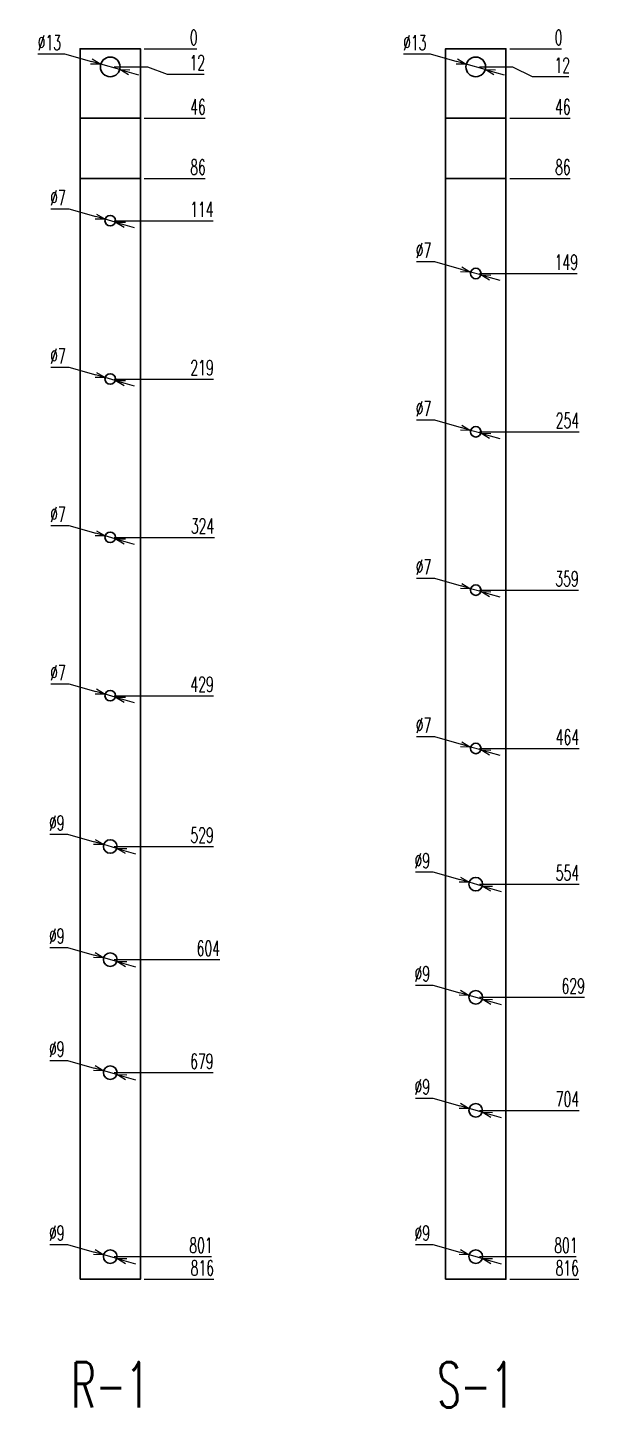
# Model space of a CAD drawing. Header units: millimetres. Extents: x 173893 to 258446, y -176540 to -123824.
# Drawn here: x 192074 to 192447, y -127490 to -126575 of the extents above; entities that cross this region are included whole.
import ezdxf
from ezdxf.enums import TextEntityAlignment as Align

# ---------------------------------------------------------------- set-up
doc = ezdxf.new("R2010")
doc.units = ezdxf.units.MM
doc.header["$LTSCALE"] = 3
doc.layers.add('@.DM. NÉT CHÍNH', color=7, linetype='Continuous')
doc.layers.add('@.VISIBLE', color=7, linetype='Continuous')
doc.styles.add('Ann_w01', font='romans.shx', dxfattribs={"width": 0.6, "bigfont": 'chineset.shx'})
doc.dimstyles.new('Dim 01_SC05', dxfattribs={"dimscale": 5, "dimtxt": 2, "dimasz": 1.3, "dimexe": 0.5, "dimexo": 0.5, "dimgap": 0.5, "dimtad": 1, "dimtoh": 1, "dimdec": 1, "dimzin": 12, "dimdsep": 46, "dimtxsty": 'Ann_w01', "dimblk": 'OPEN30', "dimcen": 1.5, "dimclrd": 6, "dimclre": 6, "dimclrt": 3, "dimadec": 1, "dimazin": 3, "dimtm": 1e-09, "dimtfac": 1, "dimtdec": 1, "dimtmove": 0, "dimatfit": 3, "dimldrblk": 'OPEN30', "dimfxl": 1, "dimtolj": 1, "dimlwd": 20, "dimlwe": 20, "dimarcsym": 0})

# ---------------------------------------------------------------- blocks, each defined once
blk = doc.blocks.new('*D1724')
at = {"layer": '@.DM. NÉT CHÍNH', "color": 6, "linetype": 'Continuous', "lineweight": 20, "transparency": 16777216}
blk.add_line((192151.47, -127405.29), (192197.68, -127405.29), dxfattribs=at)
at = {"layer": 'Defpoints', "color": 0, "linetype": 'Continuous', "transparency": 16777216}
for p in [(192128.97, -126589.29), (192148.97, -127405.29), (192179.76, -127405.29)]:
    blk.add_point(p, dxfattribs=at)
at = {"layer": '@.DM. NÉT CHÍNH', "color": 3, "linetype": 'Continuous', "transparency": 16777216, "insert": (192189.97, -127397.79), "char_height": 10, "attachment_point": 5, "style": 'Ann_w01'}
blk.add_mtext('\\A1;816', dxfattribs=at)
blk = doc.blocks.new('_Open30')
at = {"color": 0, "linetype": 'ByBlock', "lineweight": -2}
for p, q in [((-1, 0.27), (0, 0)), ((0, 0), (-1, -0.27)), ((0, 0), (-1, 0))]:
    blk.add_line(p, q, dxfattribs=at)
blk = doc.blocks.new('*D1725')
at = {"layer": '@.DM. NÉT CHÍNH', "color": 6, "linetype": 'Continuous', "lineweight": 20, "transparency": 16777216}
blk.add_line((192131.47, -127390.29), (192195.97, -127390.29), dxfattribs=at)
at = {"layer": 'Defpoints', "color": 0, "linetype": 'Continuous', "transparency": 16777216}
for p in [(192128.97, -126589.29), (192128.97, -127390.29), (192179.76, -127390.29)]:
    blk.add_point(p, dxfattribs=at)
at = {"layer": '@.DM. NÉT CHÍNH', "color": 3, "linetype": 'Continuous', "transparency": 16777216, "insert": (192189.11, -127382.79), "char_height": 10, "attachment_point": 5, "style": 'Ann_w01'}
blk.add_mtext('\\A1;801', dxfattribs=at)
blk = doc.blocks.new('*D1726')
at = {"layer": '@.DM. NÉT CHÍNH', "color": 6, "linetype": 'Continuous', "lineweight": 20, "transparency": 16777216}
blk.add_line((192131.47, -127268.29), (192197.11, -127268.29), dxfattribs=at)
at = {"layer": 'Defpoints', "color": 0, "linetype": 'Continuous', "transparency": 16777216}
for p in [(192128.97, -126589.29), (192128.97, -127268.29), (192179.76, -127268.29)]:
    blk.add_point(p, dxfattribs=at)
at = {"layer": '@.DM. NÉT CHÍNH', "color": 3, "linetype": 'Continuous', "transparency": 16777216, "insert": (192189.68, -127260.79), "char_height": 10, "attachment_point": 5, "style": 'Ann_w01'}
blk.add_mtext('\\A1;679', dxfattribs=at)
blk = doc.blocks.new('*D1727')
at = {"layer": '@.DM. NÉT CHÍNH', "color": 6, "linetype": 'Continuous', "lineweight": 20, "transparency": 16777216}
blk.add_line((192131.47, -127193.33), (192201.68, -127193.33), dxfattribs=at)
at = {"layer": 'Defpoints', "color": 0, "linetype": 'Continuous', "transparency": 16777216}
for p in [(192128.97, -126589.29), (192128.97, -127193.33), (192183.76, -127193.33)]:
    blk.add_point(p, dxfattribs=at)
at = {"layer": '@.DM. NÉT CHÍNH', "color": 3, "linetype": 'Continuous', "transparency": 16777216, "insert": (192193.97, -127185.83), "char_height": 10, "attachment_point": 5, "style": 'Ann_w01'}
blk.add_mtext('\\A1;604', dxfattribs=at)
blk = doc.blocks.new('*D1728')
at = {"layer": '@.DM. NÉT CHÍNH', "color": 6, "linetype": 'Continuous', "lineweight": 20, "transparency": 16777216}
blk.add_line((192131.47, -127118.29), (192197.4, -127118.29), dxfattribs=at)
at = {"layer": 'Defpoints', "color": 0, "linetype": 'Continuous', "transparency": 16777216}
for p in [(192128.97, -126589.29), (192128.97, -127118.29), (192179.76, -127118.29)]:
    blk.add_point(p, dxfattribs=at)
at = {"layer": '@.DM. NÉT CHÍNH', "color": 3, "linetype": 'Continuous', "transparency": 16777216, "insert": (192189.83, -127110.79), "char_height": 10, "attachment_point": 5, "style": 'Ann_w01'}
blk.add_mtext('\\A1;529', dxfattribs=at)
blk = doc.blocks.new('*D1729')
at = {"layer": '@.DM. NÉT CHÍNH', "color": 6, "linetype": 'Continuous', "lineweight": 20, "transparency": 16777216}
blk.add_line((192131.47, -127018.29), (192197.4, -127018.29), dxfattribs=at)
at = {"layer": 'Defpoints', "color": 0, "linetype": 'Continuous', "transparency": 16777216}
for p in [(192128.97, -126589.29), (192128.97, -127018.29), (192179.76, -127018.29)]:
    blk.add_point(p, dxfattribs=at)
at = {"layer": '@.DM. NÉT CHÍNH', "color": 3, "linetype": 'Continuous', "transparency": 16777216, "insert": (192189.83, -127010.79), "char_height": 10, "attachment_point": 5, "style": 'Ann_w01'}
blk.add_mtext('\\A1;429', dxfattribs=at)
blk = doc.blocks.new('*D1730')
at = {"layer": '@.DM. NÉT CHÍNH', "color": 6, "linetype": 'Continuous', "lineweight": 20, "transparency": 16777216}
blk.add_line((192131.47, -126913.29), (192197.97, -126913.29), dxfattribs=at)
at = {"layer": 'Defpoints', "color": 0, "linetype": 'Continuous', "transparency": 16777216}
for p in [(192128.97, -126589.29), (192128.97, -126913.29), (192179.76, -126913.29)]:
    blk.add_point(p, dxfattribs=at)
at = {"layer": '@.DM. NÉT CHÍNH', "color": 3, "linetype": 'Continuous', "transparency": 16777216, "insert": (192190.11, -126905.79), "char_height": 10, "attachment_point": 5, "style": 'Ann_w01'}
blk.add_mtext('\\A1;324', dxfattribs=at)
blk = doc.blocks.new('*D1731')
at = {"layer": '@.DM. NÉT CHÍNH', "color": 6, "linetype": 'Continuous', "lineweight": 20, "transparency": 16777216}
blk.add_line((192131.47, -126808.29), (192197.4, -126808.29), dxfattribs=at)
at = {"layer": 'Defpoints', "color": 0, "linetype": 'Continuous', "transparency": 16777216}
for p in [(192128.97, -126589.29), (192128.97, -126808.29), (192179.76, -126808.29)]:
    blk.add_point(p, dxfattribs=at)
at = {"layer": '@.DM. NÉT CHÍNH', "color": 3, "linetype": 'Continuous', "transparency": 16777216, "insert": (192189.83, -126800.79), "char_height": 10, "attachment_point": 5, "style": 'Ann_w01'}
blk.add_mtext('\\A1;219', dxfattribs=at)
blk = doc.blocks.new('*D1732')
at = {"layer": '@.DM. NÉT CHÍNH', "color": 6, "linetype": 'Continuous', "lineweight": 20, "transparency": 16777216}
blk.add_line((192131.47, -126703.29), (192197.11, -126703.29), dxfattribs=at)
at = {"layer": 'Defpoints', "color": 0, "linetype": 'Continuous', "transparency": 16777216}
for p in [(192128.97, -126589.29), (192128.97, -126703.29), (192179.76, -126703.29)]:
    blk.add_point(p, dxfattribs=at)
at = {"layer": '@.DM. NÉT CHÍNH', "color": 3, "linetype": 'Continuous', "transparency": 16777216, "insert": (192189.68, -126695.79), "char_height": 10, "attachment_point": 5, "style": 'Ann_w01'}
blk.add_mtext('\\A1;114', dxfattribs=at)
blk = doc.blocks.new('*D1733')
at = {"layer": '@.DM. NÉT CHÍNH', "color": 6, "linetype": 'Continuous', "lineweight": 20, "transparency": 16777216}
blk.add_line((192151.47, -126675.29), (192191.97, -126675.29), dxfattribs=at)
at = {"layer": 'Defpoints', "color": 0, "linetype": 'Continuous', "transparency": 16777216}
for p in [(192128.97, -126589.29), (192148.97, -126675.29), (192179.76, -126675.29)]:
    blk.add_point(p, dxfattribs=at)
at = {"layer": '@.DM. NÉT CHÍNH', "color": 3, "linetype": 'Continuous', "transparency": 16777216, "insert": (192187.11, -126667.79), "char_height": 10, "attachment_point": 5, "style": 'Ann_w01'}
blk.add_mtext('\\A1;86', dxfattribs=at)
blk = doc.blocks.new('*D1734')
at = {"layer": '@.DM. NÉT CHÍNH', "color": 6, "linetype": 'Continuous', "lineweight": 20, "transparency": 16777216}
blk.add_line((192151.47, -126635.29), (192191.97, -126635.29), dxfattribs=at)
at = {"layer": 'Defpoints', "color": 0, "linetype": 'Continuous', "transparency": 16777216}
for p in [(192128.97, -126589.29), (192148.97, -126635.29), (192179.76, -126635.29)]:
    blk.add_point(p, dxfattribs=at)
at = {"layer": '@.DM. NÉT CHÍNH', "color": 3, "linetype": 'Continuous', "transparency": 16777216, "insert": (192187.11, -126627.79), "char_height": 10, "attachment_point": 5, "style": 'Ann_w01'}
blk.add_mtext('\\A1;46', dxfattribs=at)
blk = doc.blocks.new('*D1735')
at = {"layer": '@.DM. NÉT CHÍNH', "color": 6, "linetype": 'Continuous', "lineweight": 20, "transparency": 16777216}
for p, q in [((192131.47, -126601.29), (192153.76, -126601.29)), ((192153.76, -126601.29), (192166.76, -126606.07)), ((192166.76, -126606.07), (192191.11, -126606.07))]:
    blk.add_line(p, q, dxfattribs=at)
at = {"layer": 'Defpoints', "color": 0, "linetype": 'Continuous', "transparency": 16777216}
for p in [(192128.97, -126589.29), (192128.97, -126601.29), (192179.76, -126606.07)]:
    blk.add_point(p, dxfattribs=at)
at = {"layer": '@.DM. NÉT CHÍNH', "color": 3, "linetype": 'Continuous', "transparency": 16777216, "insert": (192186.68, -126598.57), "char_height": 10, "attachment_point": 5, "style": 'Ann_w01'}
blk.add_mtext('\\A1;12', dxfattribs=at)
blk = doc.blocks.new('*D1736')
at = {"layer": '@.DM. NÉT CHÍNH', "color": 6, "linetype": 'Continuous', "lineweight": 20, "transparency": 16777216}
blk.add_line((192151.47, -126589.29), (192186.26, -126589.29), dxfattribs=at)
at = {"layer": 'Defpoints', "color": 0, "linetype": 'Continuous', "transparency": 16777216}
for p in [(192128.97, -126589.29), (192148.97, -126589.29), (192179.76, -126589.29)]:
    blk.add_point(p, dxfattribs=at)
at = {"layer": '@.DM. NÉT CHÍNH', "color": 3, "linetype": 'Continuous', "transparency": 16777216, "insert": (192184.26, -126581.79), "char_height": 10, "attachment_point": 5, "style": 'Ann_w01'}
blk.add_mtext('\\A1;0', dxfattribs=at)
blk = doc.blocks.new('*D1737')
at = {"layer": '@.DM. NÉT CHÍNH', "color": 6, "linetype": 'Continuous', "lineweight": 20, "transparency": 16777216}
blk.add_line((192393.68, -127405.29), (192439.5, -127405.29), dxfattribs=at)
at = {"layer": 'Defpoints', "color": 0, "linetype": 'Continuous', "transparency": 16777216}
for p in [(192371.18, -126589.29), (192391.18, -127405.29), (192421.57, -127405.29)]:
    blk.add_point(p, dxfattribs=at)
at = {"layer": '@.DM. NÉT CHÍNH', "color": 3, "linetype": 'Continuous', "transparency": 16777216, "insert": (192431.79, -127397.79), "char_height": 10, "attachment_point": 5, "style": 'Ann_w01'}
blk.add_mtext('\\A1;816', dxfattribs=at)
blk = doc.blocks.new('*D1738')
at = {"layer": '@.DM. NÉT CHÍNH', "color": 6, "linetype": 'Continuous', "lineweight": 20, "transparency": 16777216}
blk.add_line((192373.68, -127390.29), (192437.79, -127390.29), dxfattribs=at)
at = {"layer": 'Defpoints', "color": 0, "linetype": 'Continuous', "transparency": 16777216}
for p in [(192371.18, -126589.29), (192371.18, -127390.29), (192421.57, -127390.29)]:
    blk.add_point(p, dxfattribs=at)
at = {"layer": '@.DM. NÉT CHÍNH', "color": 3, "linetype": 'Continuous', "transparency": 16777216, "insert": (192430.93, -127382.79), "char_height": 10, "attachment_point": 5, "style": 'Ann_w01'}
blk.add_mtext('\\A1;801', dxfattribs=at)
blk = doc.blocks.new('*D1739')
at = {"layer": '@.DM. NÉT CHÍNH', "color": 6, "linetype": 'Continuous', "lineweight": 20, "transparency": 16777216}
blk.add_line((192373.67, -127293.29), (192439.79, -127293.29), dxfattribs=at)
at = {"layer": 'Defpoints', "color": 0, "linetype": 'Continuous', "transparency": 16777216}
for p in [(192371.18, -126589.29), (192371.17, -127293.29), (192421.57, -127293.29)]:
    blk.add_point(p, dxfattribs=at)
at = {"layer": '@.DM. NÉT CHÍNH', "color": 3, "linetype": 'Continuous', "transparency": 16777216, "insert": (192431.93, -127285.79), "char_height": 10, "attachment_point": 5, "style": 'Ann_w01'}
blk.add_mtext('\\A1;704', dxfattribs=at)
blk = doc.blocks.new('*D1740')
at = {"layer": '@.DM. NÉT CHÍNH', "color": 6, "linetype": 'Continuous', "lineweight": 20, "transparency": 16777216}
blk.add_line((192373.68, -127218.33), (192443.22, -127218.33), dxfattribs=at)
at = {"layer": 'Defpoints', "color": 0, "linetype": 'Continuous', "transparency": 16777216}
for p in [(192371.18, -126589.29), (192371.18, -127218.33), (192425.86, -127218.33)]:
    blk.add_point(p, dxfattribs=at)
at = {"layer": '@.DM. NÉT CHÍNH', "color": 3, "linetype": 'Continuous', "transparency": 16777216, "insert": (192435.79, -127210.83), "char_height": 10, "attachment_point": 5, "style": 'Ann_w01'}
blk.add_mtext('\\A1;629', dxfattribs=at)
blk = doc.blocks.new('*D1741')
at = {"layer": '@.DM. NÉT CHÍNH', "color": 6, "linetype": 'Continuous', "lineweight": 20, "transparency": 16777216}
blk.add_line((192373.68, -127143.29), (192439.79, -127143.29), dxfattribs=at)
at = {"layer": 'Defpoints', "color": 0, "linetype": 'Continuous', "transparency": 16777216}
for p in [(192371.18, -126589.29), (192371.18, -127143.29), (192421.57, -127143.29)]:
    blk.add_point(p, dxfattribs=at)
at = {"layer": '@.DM. NÉT CHÍNH', "color": 3, "linetype": 'Continuous', "transparency": 16777216, "insert": (192431.93, -127135.79), "char_height": 10, "attachment_point": 5, "style": 'Ann_w01'}
blk.add_mtext('\\A1;554', dxfattribs=at)
blk = doc.blocks.new('*D1742')
at = {"layer": '@.DM. NÉT CHÍNH', "color": 6, "linetype": 'Continuous', "lineweight": 20, "transparency": 16777216}
blk.add_line((192373.68, -127053.29), (192439.79, -127053.29), dxfattribs=at)
at = {"layer": 'Defpoints', "color": 0, "linetype": 'Continuous', "transparency": 16777216}
for p in [(192371.18, -126589.29), (192371.18, -127053.29), (192421.57, -127053.29)]:
    blk.add_point(p, dxfattribs=at)
at = {"layer": '@.DM. NÉT CHÍNH', "color": 3, "linetype": 'Continuous', "transparency": 16777216, "insert": (192431.93, -127045.79), "char_height": 10, "attachment_point": 5, "style": 'Ann_w01'}
blk.add_mtext('\\A1;464', dxfattribs=at)
blk = doc.blocks.new('*D1743')
at = {"layer": '@.DM. NÉT CHÍNH', "color": 6, "linetype": 'Continuous', "lineweight": 20, "transparency": 16777216}
blk.add_line((192373.68, -126948.29), (192439.22, -126948.29), dxfattribs=at)
at = {"layer": 'Defpoints', "color": 0, "linetype": 'Continuous', "transparency": 16777216}
for p in [(192371.18, -126589.29), (192371.18, -126948.29), (192421.57, -126948.29)]:
    blk.add_point(p, dxfattribs=at)
at = {"layer": '@.DM. NÉT CHÍNH', "color": 3, "linetype": 'Continuous', "transparency": 16777216, "insert": (192431.65, -126940.79), "char_height": 10, "attachment_point": 5, "style": 'Ann_w01'}
blk.add_mtext('\\A1;359', dxfattribs=at)
blk = doc.blocks.new('*D1744')
at = {"layer": '@.DM. NÉT CHÍNH', "color": 6, "linetype": 'Continuous', "lineweight": 20, "transparency": 16777216}
blk.add_line((192373.68, -126843.29), (192439.79, -126843.29), dxfattribs=at)
at = {"layer": 'Defpoints', "color": 0, "linetype": 'Continuous', "transparency": 16777216}
for p in [(192371.18, -126589.29), (192371.18, -126843.29), (192421.57, -126843.29)]:
    blk.add_point(p, dxfattribs=at)
at = {"layer": '@.DM. NÉT CHÍNH', "color": 3, "linetype": 'Continuous', "transparency": 16777216, "insert": (192431.93, -126835.79), "char_height": 10, "attachment_point": 5, "style": 'Ann_w01'}
blk.add_mtext('\\A1;254', dxfattribs=at)
blk = doc.blocks.new('*D1745')
at = {"layer": '@.DM. NÉT CHÍNH', "color": 6, "linetype": 'Continuous', "lineweight": 20, "transparency": 16777216}
blk.add_line((192373.68, -126738.29), (192438.36, -126738.29), dxfattribs=at)
at = {"layer": 'Defpoints', "color": 0, "linetype": 'Continuous', "transparency": 16777216}
for p in [(192371.18, -126589.29), (192371.18, -126738.29), (192421.57, -126738.29)]:
    blk.add_point(p, dxfattribs=at)
at = {"layer": '@.DM. NÉT CHÍNH', "color": 3, "linetype": 'Continuous', "transparency": 16777216, "insert": (192431.22, -126730.79), "char_height": 10, "attachment_point": 5, "style": 'Ann_w01'}
blk.add_mtext('\\A1;149', dxfattribs=at)
blk = doc.blocks.new('*D1746')
at = {"layer": '@.DM. NÉT CHÍNH', "color": 6, "linetype": 'Continuous', "lineweight": 20, "transparency": 16777216}
blk.add_line((192393.68, -126675.29), (192433.79, -126675.29), dxfattribs=at)
at = {"layer": 'Defpoints', "color": 0, "linetype": 'Continuous', "transparency": 16777216}
for p in [(192371.18, -126589.29), (192391.18, -126675.29), (192421.57, -126675.29)]:
    blk.add_point(p, dxfattribs=at)
at = {"layer": '@.DM. NÉT CHÍNH', "color": 3, "linetype": 'Continuous', "transparency": 16777216, "insert": (192428.93, -126667.79), "char_height": 10, "attachment_point": 5, "style": 'Ann_w01'}
blk.add_mtext('\\A1;86', dxfattribs=at)
blk = doc.blocks.new('*D1747')
at = {"layer": '@.DM. NÉT CHÍNH', "color": 6, "linetype": 'Continuous', "lineweight": 20, "transparency": 16777216}
blk.add_line((192393.68, -126635.29), (192433.79, -126635.29), dxfattribs=at)
at = {"layer": 'Defpoints', "color": 0, "linetype": 'Continuous', "transparency": 16777216}
for p in [(192371.18, -126589.29), (192391.18, -126635.29), (192421.57, -126635.29)]:
    blk.add_point(p, dxfattribs=at)
at = {"layer": '@.DM. NÉT CHÍNH', "color": 3, "linetype": 'Continuous', "transparency": 16777216, "insert": (192428.93, -126627.79), "char_height": 10, "attachment_point": 5, "style": 'Ann_w01'}
blk.add_mtext('\\A1;46', dxfattribs=at)
blk = doc.blocks.new('*D1748')
at = {"layer": '@.DM. NÉT CHÍNH', "color": 6, "linetype": 'Continuous', "lineweight": 20, "transparency": 16777216}
for p, q in [((192373.68, -126601.29), (192395.57, -126601.29)), ((192395.57, -126601.29), (192408.57, -126607.73)), ((192408.57, -126607.73), (192432.93, -126607.73))]:
    blk.add_line(p, q, dxfattribs=at)
at = {"layer": 'Defpoints', "color": 0, "linetype": 'Continuous', "transparency": 16777216}
for p in [(192371.18, -126589.29), (192371.18, -126601.29), (192421.57, -126607.73)]:
    blk.add_point(p, dxfattribs=at)
at = {"layer": '@.DM. NÉT CHÍNH', "color": 3, "linetype": 'Continuous', "transparency": 16777216, "insert": (192428.5, -126600.23), "char_height": 10, "attachment_point": 5, "style": 'Ann_w01'}
blk.add_mtext('\\A1;12', dxfattribs=at)
blk = doc.blocks.new('*D1749')
at = {"layer": '@.DM. NÉT CHÍNH', "color": 6, "linetype": 'Continuous', "lineweight": 20, "transparency": 16777216}
blk.add_line((192393.68, -126589.29), (192428.07, -126589.29), dxfattribs=at)
at = {"layer": 'Defpoints', "color": 0, "linetype": 'Continuous', "transparency": 16777216}
for p in [(192371.18, -126589.29), (192391.18, -126589.29), (192421.57, -126589.29)]:
    blk.add_point(p, dxfattribs=at)
at = {"layer": '@.DM. NÉT CHÍNH', "color": 3, "linetype": 'Continuous', "transparency": 16777216, "insert": (192426.07, -126581.79), "char_height": 10, "attachment_point": 5, "style": 'Ann_w01'}
blk.add_mtext('\\A1;0', dxfattribs=at)
blk = doc.blocks.new('*D1770')
at = {"layer": '@.DM. NÉT CHÍNH', "color": 6, "linetype": 'Continuous', "lineweight": 20, "transparency": 16777216}
for p, q in [((192331.17, -127210.23), (192342.81, -127210.23)), ((192342.81, -127210.23), (192360.6, -127215.31)), ((192375.5, -127219.57), (192366.85, -127217.1)), ((192381.75, -127221.35), (192388, -127223.14))]:
    blk.add_line(p, q, dxfattribs=at)
at = {"layer": 'Defpoints', "color": 0, "linetype": 'Continuous', "transparency": 16777216}
for p in [(192366.85, -127217.1), (192375.5, -127219.57)]:
    blk.add_point(p, dxfattribs=at)
at = {"layer": '@.DM. NÉT CHÍNH', "color": 6, "linetype": 'Continuous', "lineweight": 20, "transparency": 16777216, "xscale": 6.5, "yscale": 6.5, "zscale": 6.5}
for p, rotation in [((192366.85, -127217.1), 344.0569735303974), ((192375.5, -127219.57), 164.0569735303974)]:
    blk.add_blockref('_Open30', p, dxfattribs=dict(at, rotation=rotation))
at = {"layer": '@.DM. NÉT CHÍNH', "color": 3, "linetype": 'Continuous', "transparency": 16777216, "insert": (192335.74, -127202.73), "char_height": 10, "attachment_point": 5, "style": 'Ann_w01'}
blk.add_mtext('\\A1;∅9', dxfattribs=at)
blk = doc.blocks.new('*D1771')
at = {"layer": '@.DM. NÉT CHÍNH', "color": 6, "linetype": 'Continuous', "lineweight": 20, "transparency": 16777216}
for p, q in [((192331.17, -127135.19), (192342.81, -127135.19)), ((192342.81, -127135.19), (192360.6, -127140.27)), ((192375.5, -127144.53), (192366.85, -127142.06)), ((192381.75, -127146.31), (192388, -127148.1))]:
    blk.add_line(p, q, dxfattribs=at)
at = {"layer": 'Defpoints', "color": 0, "linetype": 'Continuous', "transparency": 16777216}
for p in [(192366.85, -127142.06), (192375.5, -127144.53)]:
    blk.add_point(p, dxfattribs=at)
at = {"layer": '@.DM. NÉT CHÍNH', "color": 6, "linetype": 'Continuous', "lineweight": 20, "transparency": 16777216, "xscale": 6.5, "yscale": 6.5, "zscale": 6.5}
for p, rotation in [((192366.85, -127142.06), 344.0569735307028), ((192375.5, -127144.53), 164.0569735307027)]:
    blk.add_blockref('_Open30', p, dxfattribs=dict(at, rotation=rotation))
at = {"layer": '@.DM. NÉT CHÍNH', "color": 3, "linetype": 'Continuous', "transparency": 16777216, "insert": (192335.74, -127127.69), "char_height": 10, "attachment_point": 5, "style": 'Ann_w01'}
blk.add_mtext('\\A1;∅9', dxfattribs=at)
blk = doc.blocks.new('*D1772')
at = {"layer": '@.DM. NÉT CHÍNH', "color": 6, "linetype": 'Continuous', "lineweight": 20, "transparency": 16777216}
for p, q in [((192331.17, -127285.19), (192342.81, -127285.19)), ((192342.81, -127285.19), (192360.6, -127290.27)), ((192375.5, -127294.53), (192366.85, -127292.06)), ((192381.75, -127296.31), (192388, -127298.1))]:
    blk.add_line(p, q, dxfattribs=at)
at = {"layer": 'Defpoints', "color": 0, "linetype": 'Continuous', "transparency": 16777216}
for p in [(192366.85, -127292.06), (192375.5, -127294.53)]:
    blk.add_point(p, dxfattribs=at)
at = {"layer": '@.DM. NÉT CHÍNH', "color": 6, "linetype": 'Continuous', "lineweight": 20, "transparency": 16777216, "xscale": 6.5, "yscale": 6.5, "zscale": 6.5}
for p, rotation in [((192366.85, -127292.06), 344.0569735310209), ((192375.5, -127294.53), 164.0569735310209)]:
    blk.add_blockref('_Open30', p, dxfattribs=dict(at, rotation=rotation))
at = {"layer": '@.DM. NÉT CHÍNH', "color": 3, "linetype": 'Continuous', "transparency": 16777216, "insert": (192335.74, -127277.69), "char_height": 10, "attachment_point": 5, "style": 'Ann_w01'}
blk.add_mtext('\\A1;∅9', dxfattribs=at)
blk = doc.blocks.new('*D1773')
at = {"layer": '@.DM. NÉT CHÍNH', "color": 6, "linetype": 'Continuous', "lineweight": 20, "transparency": 16777216}
for p, q in [((192331.84, -127045.46), (192343.77, -127045.46)), ((192343.77, -127045.46), (192361.56, -127050.54)), ((192374.54, -127054.25), (192367.81, -127052.33)), ((192380.79, -127056.04), (192387.04, -127057.82))]:
    blk.add_line(p, q, dxfattribs=at)
at = {"layer": 'Defpoints', "color": 0, "linetype": 'Continuous', "transparency": 16777216}
for p in [(192367.81, -127052.33), (192374.54, -127054.25)]:
    blk.add_point(p, dxfattribs=at)
at = {"layer": '@.DM. NÉT CHÍNH', "color": 6, "linetype": 'Continuous', "lineweight": 20, "transparency": 16777216, "xscale": 6.5, "yscale": 6.5, "zscale": 6.5}
for p, rotation in [((192367.81, -127052.33), 344.0569735302701), ((192374.54, -127054.25), 164.0569735302701)]:
    blk.add_blockref('_Open30', p, dxfattribs=dict(at, rotation=rotation))
at = {"layer": '@.DM. NÉT CHÍNH', "color": 3, "linetype": 'Continuous', "transparency": 16777216, "insert": (192336.56, -127037.96), "char_height": 10, "attachment_point": 5, "style": 'Ann_w01'}
blk.add_mtext('\\A1;∅7', dxfattribs=at)
blk = doc.blocks.new('*D1774')
at = {"layer": '@.DM. NÉT CHÍNH', "color": 6, "linetype": 'Continuous', "lineweight": 20, "transparency": 16777216}
for p, q in [((192331.84, -126940.46), (192343.77, -126940.46)), ((192343.77, -126940.46), (192361.56, -126945.54)), ((192374.54, -126949.25), (192367.81, -126947.33)), ((192380.79, -126951.04), (192387.04, -126952.82))]:
    blk.add_line(p, q, dxfattribs=at)
at = {"layer": 'Defpoints', "color": 0, "linetype": 'Continuous', "transparency": 16777216}
for p in [(192367.81, -126947.33), (192374.54, -126949.25)]:
    blk.add_point(p, dxfattribs=at)
at = {"layer": '@.DM. NÉT CHÍNH', "color": 6, "linetype": 'Continuous', "lineweight": 20, "transparency": 16777216, "xscale": 6.5, "yscale": 6.5, "zscale": 6.5}
for p, rotation in [((192367.81, -126947.33), 344.0569735320043), ((192374.54, -126949.25), 164.0569735320043)]:
    blk.add_blockref('_Open30', p, dxfattribs=dict(at, rotation=rotation))
at = {"layer": '@.DM. NÉT CHÍNH', "color": 3, "linetype": 'Continuous', "transparency": 16777216, "insert": (192336.56, -126932.96), "char_height": 10, "attachment_point": 5, "style": 'Ann_w01'}
blk.add_mtext('\\A1;∅7', dxfattribs=at)
blk = doc.blocks.new('*D1775')
at = {"layer": '@.DM. NÉT CHÍNH', "color": 6, "linetype": 'Continuous', "lineweight": 20, "transparency": 16777216}
for p, q in [((192331.84, -126835.46), (192343.77, -126835.46)), ((192343.77, -126835.46), (192361.56, -126840.54)), ((192374.54, -126844.25), (192367.81, -126842.33)), ((192380.79, -126846.04), (192387.04, -126847.82))]:
    blk.add_line(p, q, dxfattribs=at)
at = {"layer": 'Defpoints', "color": 0, "linetype": 'Continuous', "transparency": 16777216}
for p in [(192367.81, -126842.33), (192374.54, -126844.25)]:
    blk.add_point(p, dxfattribs=at)
at = {"layer": '@.DM. NÉT CHÍNH', "color": 6, "linetype": 'Continuous', "lineweight": 20, "transparency": 16777216, "xscale": 6.5, "yscale": 6.5, "zscale": 6.5}
for p, rotation in [((192367.81, -126842.33), 344.0569735306955), ((192374.54, -126844.25), 164.0569735306956)]:
    blk.add_blockref('_Open30', p, dxfattribs=dict(at, rotation=rotation))
at = {"layer": '@.DM. NÉT CHÍNH', "color": 3, "linetype": 'Continuous', "transparency": 16777216, "insert": (192336.56, -126827.96), "char_height": 10, "attachment_point": 5, "style": 'Ann_w01'}
blk.add_mtext('\\A1;∅7', dxfattribs=at)
blk = doc.blocks.new('*D1776')
at = {"layer": '@.DM. NÉT CHÍNH', "color": 6, "linetype": 'Continuous', "lineweight": 20, "transparency": 16777216}
for p, q in [((192331.84, -126730.46), (192343.77, -126730.46)), ((192343.77, -126730.46), (192361.56, -126735.54)), ((192374.54, -126739.25), (192367.81, -126737.33)), ((192380.79, -126741.04), (192387.04, -126742.82))]:
    blk.add_line(p, q, dxfattribs=at)
at = {"layer": 'Defpoints', "color": 0, "linetype": 'Continuous', "transparency": 16777216}
for p in [(192367.81, -126737.33), (192374.54, -126739.25)]:
    blk.add_point(p, dxfattribs=at)
at = {"layer": '@.DM. NÉT CHÍNH', "color": 6, "linetype": 'Continuous', "lineweight": 20, "transparency": 16777216, "xscale": 6.5, "yscale": 6.5, "zscale": 6.5}
for p, rotation in [((192367.81, -126737.33), 344.0569735302374), ((192374.54, -126739.25), 164.0569735302373)]:
    blk.add_blockref('_Open30', p, dxfattribs=dict(at, rotation=rotation))
at = {"layer": '@.DM. NÉT CHÍNH', "color": 3, "linetype": 'Continuous', "transparency": 16777216, "insert": (192336.56, -126722.96), "char_height": 10, "attachment_point": 5, "style": 'Ann_w01'}
blk.add_mtext('\\A1;∅7', dxfattribs=at)
blk = doc.blocks.new('*D1777')
at = {"layer": '@.DM. NÉT CHÍNH', "color": 6, "linetype": 'Continuous', "lineweight": 20, "transparency": 16777216}
for p, q in [((192088.96, -127260.19), (192100.6, -127260.19)), ((192100.6, -127260.19), (192118.39, -127265.27)), ((192133.29, -127269.53), (192124.64, -127267.06)), ((192139.54, -127271.31), (192145.79, -127273.1))]:
    blk.add_line(p, q, dxfattribs=at)
at = {"layer": 'Defpoints', "color": 0, "linetype": 'Continuous', "transparency": 16777216}
for p in [(192124.64, -127267.06), (192133.29, -127269.53)]:
    blk.add_point(p, dxfattribs=at)
at = {"layer": '@.DM. NÉT CHÍNH', "color": 6, "linetype": 'Continuous', "lineweight": 20, "transparency": 16777216, "xscale": 6.5, "yscale": 6.5, "zscale": 6.5}
for p, rotation in [((192124.64, -127267.06), 344.0569735302446), ((192133.29, -127269.53), 164.0569735302446)]:
    blk.add_blockref('_Open30', p, dxfattribs=dict(at, rotation=rotation))
at = {"layer": '@.DM. NÉT CHÍNH', "color": 3, "linetype": 'Continuous', "transparency": 16777216, "insert": (192093.53, -127252.69), "char_height": 10, "attachment_point": 5, "style": 'Ann_w01'}
blk.add_mtext('\\A1;∅9', dxfattribs=at)
blk = doc.blocks.new('*D1778')
at = {"layer": '@.DM. NÉT CHÍNH', "color": 6, "linetype": 'Continuous', "lineweight": 20, "transparency": 16777216}
for p, q in [((192088.96, -127185.23), (192100.6, -127185.23)), ((192100.6, -127185.23), (192118.39, -127190.31)), ((192133.29, -127194.57), (192124.64, -127192.1)), ((192139.54, -127196.35), (192145.79, -127198.14))]:
    blk.add_line(p, q, dxfattribs=at)
at = {"layer": 'Defpoints', "color": 0, "linetype": 'Continuous', "transparency": 16777216}
for p in [(192124.64, -127192.1), (192133.29, -127194.57)]:
    blk.add_point(p, dxfattribs=at)
at = {"layer": '@.DM. NÉT CHÍNH', "color": 6, "linetype": 'Continuous', "lineweight": 20, "transparency": 16777216, "xscale": 6.5, "yscale": 6.5, "zscale": 6.5}
for p, rotation in [((192124.64, -127192.1), 344.0569735303465), ((192133.29, -127194.57), 164.0569735303465)]:
    blk.add_blockref('_Open30', p, dxfattribs=dict(at, rotation=rotation))
at = {"layer": '@.DM. NÉT CHÍNH', "color": 3, "linetype": 'Continuous', "transparency": 16777216, "insert": (192093.53, -127177.73), "char_height": 10, "attachment_point": 5, "style": 'Ann_w01'}
blk.add_mtext('\\A1;∅9', dxfattribs=at)
blk = doc.blocks.new('*D1779')
at = {"layer": '@.DM. NÉT CHÍNH', "color": 6, "linetype": 'Continuous', "lineweight": 20, "transparency": 16777216}
for p, q in [((192088.96, -127110.19), (192100.6, -127110.19)), ((192100.6, -127110.19), (192118.39, -127115.27)), ((192133.29, -127119.53), (192124.64, -127117.06)), ((192139.54, -127121.31), (192145.79, -127123.1))]:
    blk.add_line(p, q, dxfattribs=at)
at = {"layer": 'Defpoints', "color": 0, "linetype": 'Continuous', "transparency": 16777216}
for p in [(192124.64, -127117.06), (192133.29, -127119.53)]:
    blk.add_point(p, dxfattribs=at)
at = {"layer": '@.DM. NÉT CHÍNH', "color": 6, "linetype": 'Continuous', "lineweight": 20, "transparency": 16777216, "xscale": 6.5, "yscale": 6.5, "zscale": 6.5}
for p, rotation in [((192124.64, -127117.06), 344.05697353111), ((192133.29, -127119.53), 164.05697353111)]:
    blk.add_blockref('_Open30', p, dxfattribs=dict(at, rotation=rotation))
at = {"layer": '@.DM. NÉT CHÍNH', "color": 3, "linetype": 'Continuous', "transparency": 16777216, "insert": (192093.53, -127102.69), "char_height": 10, "attachment_point": 5, "style": 'Ann_w01'}
blk.add_mtext('\\A1;∅9', dxfattribs=at)
blk = doc.blocks.new('*D1780')
at = {"layer": '@.DM. NÉT CHÍNH', "color": 6, "linetype": 'Continuous', "lineweight": 20, "transparency": 16777216}
for p, q in [((192089.63, -127010.46), (192101.56, -127010.46)), ((192101.56, -127010.46), (192119.35, -127015.54)), ((192132.33, -127019.25), (192125.6, -127017.33)), ((192138.58, -127021.04), (192144.83, -127022.82))]:
    blk.add_line(p, q, dxfattribs=at)
at = {"layer": 'Defpoints', "color": 0, "linetype": 'Continuous', "transparency": 16777216}
for p in [(192125.6, -127017.33), (192132.33, -127019.25)]:
    blk.add_point(p, dxfattribs=at)
at = {"layer": '@.DM. NÉT CHÍNH', "color": 6, "linetype": 'Continuous', "lineweight": 20, "transparency": 16777216, "xscale": 6.5, "yscale": 6.5, "zscale": 6.5}
for p, rotation in [((192125.6, -127017.33), 344.0569735305319), ((192132.33, -127019.25), 164.0569735305319)]:
    blk.add_blockref('_Open30', p, dxfattribs=dict(at, rotation=rotation))
at = {"layer": '@.DM. NÉT CHÍNH', "color": 3, "linetype": 'Continuous', "transparency": 16777216, "insert": (192094.35, -127002.96), "char_height": 10, "attachment_point": 5, "style": 'Ann_w01'}
blk.add_mtext('\\A1;∅7', dxfattribs=at)
blk = doc.blocks.new('*D1781')
at = {"layer": '@.DM. NÉT CHÍNH', "color": 6, "linetype": 'Continuous', "lineweight": 20, "transparency": 16777216}
for p, q in [((192089.63, -126905.46), (192101.56, -126905.46)), ((192101.56, -126905.46), (192119.35, -126910.54)), ((192132.33, -126914.25), (192125.6, -126912.33)), ((192138.58, -126916.04), (192144.83, -126917.82))]:
    blk.add_line(p, q, dxfattribs=at)
at = {"layer": 'Defpoints', "color": 0, "linetype": 'Continuous', "transparency": 16777216}
for p in [(192125.6, -126912.33), (192132.33, -126914.25)]:
    blk.add_point(p, dxfattribs=at)
at = {"layer": '@.DM. NÉT CHÍNH', "color": 6, "linetype": 'Continuous', "lineweight": 20, "transparency": 16777216, "xscale": 6.5, "yscale": 6.5, "zscale": 6.5}
for p, rotation in [((192125.6, -126912.33), 344.0569735306955), ((192132.33, -126914.25), 164.0569735306956)]:
    blk.add_blockref('_Open30', p, dxfattribs=dict(at, rotation=rotation))
at = {"layer": '@.DM. NÉT CHÍNH', "color": 3, "linetype": 'Continuous', "transparency": 16777216, "insert": (192094.35, -126897.96), "char_height": 10, "attachment_point": 5, "style": 'Ann_w01'}
blk.add_mtext('\\A1;∅7', dxfattribs=at)
blk = doc.blocks.new('*D1782')
at = {"layer": '@.DM. NÉT CHÍNH', "color": 6, "linetype": 'Continuous', "lineweight": 20, "transparency": 16777216}
for p, q in [((192089.63, -126800.46), (192101.56, -126800.46)), ((192101.56, -126800.46), (192119.35, -126805.54)), ((192132.33, -126809.25), (192125.6, -126807.33)), ((192138.58, -126811.04), (192144.83, -126812.82))]:
    blk.add_line(p, q, dxfattribs=at)
at = {"layer": 'Defpoints', "color": 0, "linetype": 'Continuous', "transparency": 16777216}
for p in [(192125.6, -126807.33), (192132.33, -126809.25)]:
    blk.add_point(p, dxfattribs=at)
at = {"layer": '@.DM. NÉT CHÍNH', "color": 6, "linetype": 'Continuous', "lineweight": 20, "transparency": 16777216, "xscale": 6.5, "yscale": 6.5, "zscale": 6.5}
for p, rotation in [((192125.6, -126807.33), 344.0569735307282), ((192132.33, -126809.25), 164.0569735307282)]:
    blk.add_blockref('_Open30', p, dxfattribs=dict(at, rotation=rotation))
at = {"layer": '@.DM. NÉT CHÍNH', "color": 3, "linetype": 'Continuous', "transparency": 16777216, "insert": (192094.35, -126792.96), "char_height": 10, "attachment_point": 5, "style": 'Ann_w01'}
blk.add_mtext('\\A1;∅7', dxfattribs=at)
blk = doc.blocks.new('*D1783')
at = {"layer": '@.DM. NÉT CHÍNH', "color": 6, "linetype": 'Continuous', "lineweight": 20, "transparency": 16777216}
for p, q in [((192089.63, -126695.46), (192101.56, -126695.46)), ((192101.56, -126695.46), (192119.35, -126700.54)), ((192132.33, -126704.25), (192125.6, -126702.33)), ((192138.58, -126706.04), (192144.83, -126707.82))]:
    blk.add_line(p, q, dxfattribs=at)
at = {"layer": 'Defpoints', "color": 0, "linetype": 'Continuous', "transparency": 16777216}
for p in [(192125.6, -126702.33), (192132.33, -126704.25)]:
    blk.add_point(p, dxfattribs=at)
at = {"layer": '@.DM. NÉT CHÍNH', "color": 6, "linetype": 'Continuous', "lineweight": 20, "transparency": 16777216, "xscale": 6.5, "yscale": 6.5, "zscale": 6.5}
for p, rotation in [((192125.6, -126702.33), 344.0569735301229), ((192132.33, -126704.25), 164.0569735301229)]:
    blk.add_blockref('_Open30', p, dxfattribs=dict(at, rotation=rotation))
at = {"layer": '@.DM. NÉT CHÍNH', "color": 3, "linetype": 'Continuous', "transparency": 16777216, "insert": (192094.35, -126687.96), "char_height": 10, "attachment_point": 5, "style": 'Ann_w01'}
blk.add_mtext('\\A1;∅7', dxfattribs=at)
blk = doc.blocks.new('*D1786')
at = {"layer": '@.DM. NÉT CHÍNH', "color": 6, "linetype": 'Continuous', "lineweight": 20, "transparency": 16777216}
for p, q in [((192323.24, -126592.64), (192340.89, -126592.64)), ((192340.89, -126592.64), (192358.68, -126597.72)), ((192377.43, -126603.08), (192364.93, -126599.51)), ((192383.68, -126604.86), (192389.92, -126606.65))]:
    blk.add_line(p, q, dxfattribs=at)
at = {"layer": 'Defpoints', "color": 0, "linetype": 'Continuous', "transparency": 16777216}
for p in [(192364.93, -126599.51), (192377.43, -126603.08)]:
    blk.add_point(p, dxfattribs=at)
at = {"layer": '@.DM. NÉT CHÍNH', "color": 6, "linetype": 'Continuous', "lineweight": 20, "transparency": 16777216, "xscale": 6.5, "yscale": 6.5, "zscale": 6.5}
for p, rotation in [((192364.93, -126599.51), 344.0569735306402), ((192377.43, -126603.08), 164.0569735306402)]:
    blk.add_blockref('_Open30', p, dxfattribs=dict(at, rotation=rotation))
at = {"layer": '@.DM. NÉT CHÍNH', "color": 3, "linetype": 'Continuous', "transparency": 16777216, "insert": (192330.82, -126585.14), "char_height": 10, "attachment_point": 5, "style": 'Ann_w01'}
blk.add_mtext('\\A1;∅13', dxfattribs=at)
blk = doc.blocks.new('*D1787')
at = {"layer": '@.DM. NÉT CHÍNH', "color": 6, "linetype": 'Continuous', "lineweight": 20, "transparency": 16777216}
for p, q in [((192331.17, -127382.19), (192342.81, -127382.19)), ((192342.81, -127382.19), (192360.6, -127387.27)), ((192375.5, -127391.53), (192366.85, -127389.06)), ((192381.75, -127393.31), (192388, -127395.1))]:
    blk.add_line(p, q, dxfattribs=at)
at = {"layer": 'Defpoints', "color": 0, "linetype": 'Continuous', "transparency": 16777216}
for p in [(192366.85, -127389.06), (192375.5, -127391.53)]:
    blk.add_point(p, dxfattribs=at)
at = {"layer": '@.DM. NÉT CHÍNH', "color": 6, "linetype": 'Continuous', "lineweight": 20, "transparency": 16777216, "xscale": 6.5, "yscale": 6.5, "zscale": 6.5}
for p, rotation in [((192366.85, -127389.06), 344.0569735302574), ((192375.5, -127391.53), 164.0569735302574)]:
    blk.add_blockref('_Open30', p, dxfattribs=dict(at, rotation=rotation))
at = {"layer": '@.DM. NÉT CHÍNH', "color": 3, "linetype": 'Continuous', "transparency": 16777216, "insert": (192335.74, -127374.69), "char_height": 10, "attachment_point": 5, "style": 'Ann_w01'}
blk.add_mtext('\\A1;∅9', dxfattribs=at)
blk = doc.blocks.new('*D1788')
at = {"layer": '@.DM. NÉT CHÍNH', "color": 6, "linetype": 'Continuous', "lineweight": 20, "transparency": 16777216}
for p, q in [((192081.03, -126592.64), (192098.68, -126592.64)), ((192098.68, -126592.64), (192116.47, -126597.72)), ((192135.22, -126603.08), (192122.72, -126599.51)), ((192141.47, -126604.86), (192147.72, -126606.65))]:
    blk.add_line(p, q, dxfattribs=at)
at = {"layer": 'Defpoints', "color": 0, "linetype": 'Continuous', "transparency": 16777216}
for p in [(192122.72, -126599.51), (192135.22, -126603.08)]:
    blk.add_point(p, dxfattribs=at)
at = {"layer": '@.DM. NÉT CHÍNH', "color": 6, "linetype": 'Continuous', "lineweight": 20, "transparency": 16777216, "xscale": 6.5, "yscale": 6.5, "zscale": 6.5}
for p, rotation in [((192122.72, -126599.51), 344.0569735304816), ((192135.22, -126603.08), 164.0569735304816)]:
    blk.add_blockref('_Open30', p, dxfattribs=dict(at, rotation=rotation))
at = {"layer": '@.DM. NÉT CHÍNH', "color": 3, "linetype": 'Continuous', "transparency": 16777216, "insert": (192088.61, -126585.14), "char_height": 10, "attachment_point": 5, "style": 'Ann_w01'}
blk.add_mtext('\\A1;∅13', dxfattribs=at)
blk = doc.blocks.new('*D1789')
at = {"layer": '@.DM. NÉT CHÍNH', "color": 6, "linetype": 'Continuous', "lineweight": 20, "transparency": 16777216}
for p, q in [((192088.96, -127382.19), (192100.6, -127382.19)), ((192100.6, -127382.19), (192118.39, -127387.27)), ((192133.29, -127391.53), (192124.64, -127389.06)), ((192139.54, -127393.31), (192145.79, -127395.1))]:
    blk.add_line(p, q, dxfattribs=at)
at = {"layer": 'Defpoints', "color": 0, "linetype": 'Continuous', "transparency": 16777216}
for p in [(192124.64, -127389.06), (192133.29, -127391.53)]:
    blk.add_point(p, dxfattribs=at)
at = {"layer": '@.DM. NÉT CHÍNH', "color": 6, "linetype": 'Continuous', "lineweight": 20, "transparency": 16777216, "xscale": 6.5, "yscale": 6.5, "zscale": 6.5}
for p, rotation in [((192124.64, -127389.06), 344.0569735310464), ((192133.29, -127391.53), 164.0569735310463)]:
    blk.add_blockref('_Open30', p, dxfattribs=dict(at, rotation=rotation))
at = {"layer": '@.DM. NÉT CHÍNH', "color": 3, "linetype": 'Continuous', "transparency": 16777216, "insert": (192093.53, -127374.69), "char_height": 10, "attachment_point": 5, "style": 'Ann_w01'}
blk.add_mtext('\\A1;∅9', dxfattribs=at)

msp = doc.modelspace()

# ---------------------------------------------------------------- linework, layer by layer
at = {"layer": '@.VISIBLE', "color": 1}
msp.add_line((192108.97, -127405.29), (192148.97, -127405.29), dxfattribs=at)
at = {"layer": '@.VISIBLE', "color": 2}
msp.add_line((192351.18, -127405.29), (192391.18, -127405.29), dxfattribs=at)
at = {"layer": '@.VISIBLE', "color": 1}
for points in [[(192108.97, -127405.29), (192108.97, -126589.29), (192148.97, -126589.29), (192148.97, -127405.29)], [(192108.97, -127405.29), (192108.97, -126635.29), (192148.97, -126635.29), (192148.97, -127405.29)], [(192108.97, -127405.29), (192108.97, -126675.29), (192148.97, -126675.29), (192148.97, -127405.29)]]:
    msp.add_lwpolyline(points, close=True, dxfattribs=at)
at = {"layer": '@.VISIBLE', "color": 2}
for points in [[(192351.18, -127405.29), (192351.18, -126589.29), (192391.18, -126589.29), (192391.18, -127405.29)], [(192351.18, -127405.29), (192351.18, -126635.29), (192391.18, -126635.29), (192391.18, -127405.29)], [(192351.18, -127405.29), (192351.18, -126675.29), (192391.18, -126675.29), (192391.18, -127405.29)]]:
    msp.add_lwpolyline(points, close=True, dxfattribs=at)
at = {"layer": '@.VISIBLE', "color": 1}
for centre, radius in [((192128.97, -126601.29), 6.5), ((192128.97, -126703.29), 3.5), ((192128.97, -126808.29), 3.5), ((192128.97, -126913.29), 3.5), ((192128.97, -127018.29), 3.5), ((192128.97, -127118.29), 4.5), ((192128.97, -127193.33), 4.5), ((192128.97, -127268.29), 4.5), ((192128.97, -127390.29), 4.5)]:
    msp.add_circle(centre, radius, dxfattribs=at)
at = {"layer": '@.VISIBLE', "color": 2}
for centre, radius in [((192371.18, -126601.29), 6.5), ((192371.18, -126738.29), 3.5), ((192371.18, -126843.29), 3.5), ((192371.18, -126948.29), 3.5), ((192371.18, -127053.29), 3.5), ((192371.18, -127143.29), 4.5), ((192371.18, -127218.33), 4.5), ((192371.17, -127293.29), 4.5), ((192371.18, -127390.29), 4.5)]:
    msp.add_circle(centre, radius, dxfattribs=at)

# ---------------------------------------------------------------- texts
at = {"style": 'Ann_w01', "width": 0.6}
for s, p in [('R-1', (192128.97, -127475.29)), ('S-1', (192371.18, -127475.29))]:
    msp.add_text(s, height=30, dxfattribs=at).set_placement(p, align=Align.MIDDLE_CENTER)

# ---------------------------------------------------------------- dimensions: what is measured, and where the dimension line sits
at = {"layer": '@.DM. NÉT CHÍNH', "linetype": 'Continuous'}
for p1, p2, picture, middle in [((192135.22, -126603.08), (192122.72, -126599.51), '*D1788', (192088.61, -126592.64)), ((192377.43, -126603.08), (192364.93, -126599.51), '*D1786', (192330.82, -126592.64)), ((192132.33, -126704.25), (192125.6, -126702.33), '*D1783', (192094.35, -126695.46)), ((192374.54, -126739.25), (192367.81, -126737.33), '*D1776', (192336.56, -126730.46)), ((192132.33, -126809.25), (192125.6, -126807.33), '*D1782', (192094.35, -126800.46)), ((192374.54, -126844.25), (192367.81, -126842.33), '*D1775', (192336.56, -126835.46)), ((192132.33, -126914.25), (192125.6, -126912.33), '*D1781', (192094.35, -126905.46)), ((192374.54, -126949.25), (192367.81, -126947.33), '*D1774', (192336.56, -126940.46)), ((192132.33, -127019.25), (192125.6, -127017.33), '*D1780', (192094.35, -127010.46)), ((192374.54, -127054.25), (192367.81, -127052.33), '*D1773', (192336.56, -127045.46)), ((192133.29, -127119.53), (192124.64, -127117.06), '*D1779', (192093.53, -127110.19)), ((192375.5, -127144.53), (192366.85, -127142.06), '*D1771', (192335.74, -127135.19)), ((192133.29, -127194.57), (192124.64, -127192.1), '*D1778', (192093.53, -127185.23)), ((192375.5, -127219.57), (192366.85, -127217.1), '*D1770', (192335.74, -127210.23)), ((192133.29, -127269.53), (192124.64, -127267.06), '*D1777', (192093.53, -127260.19)), ((192375.5, -127294.53), (192366.85, -127292.06), '*D1772', (192335.74, -127285.19)), ((192133.29, -127391.53), (192124.64, -127389.06), '*D1789', (192093.53, -127382.19)), ((192375.5, -127391.53), (192366.85, -127389.06), '*D1787', (192335.74, -127382.19))]:
    dim = msp.add_diameter_dim_2p(p1=p1, p2=p2, dimstyle='Dim 01_SC05', dxfattribs=at)
    dim.commit()
    dim.dimension.update_dxf_attribs({"geometry": picture, "text_midpoint": middle, "dimtype": 163})
for feature_location, offset, origin, picture, middle in [((192148.96543724, -126589.29113834), (30.79020421, 0), (192128.96543724, -126589.29113834), '*D1736', (192184.25564146, -126581.79113834)), ((192391.17505611, -126589.29113834), (30.39895073, 0), (192371.17505611, -126589.29113834), '*D1749', (192426.07400685, -126581.79113834)), ((192148.97, -127405.29), (30.79, 0), (192128.97, -126589.29), '*D1724', (192189.97, -127397.79)), ((192128.97, -127390.29), (50.79, 0), (192128.97, -126589.29), '*D1725', (192189.11, -127382.79)), ((192128.97, -127268.29), (50.79, 0), (192128.97, -126589.29), '*D1726', (192189.68, -127260.79)), ((192128.97, -127193.33), (54.79, 0), (192128.97, -126589.29), '*D1727', (192193.97, -127185.83)), ((192128.97, -127118.29), (50.79, 0), (192128.97, -126589.29), '*D1728', (192189.83, -127110.79)), ((192128.97, -127018.29), (50.79, 0), (192128.97, -126589.29), '*D1729', (192189.83, -127010.79)), ((192128.97, -126913.29), (50.79, 0), (192128.97, -126589.29), '*D1730', (192190.11, -126905.79)), ((192128.97, -126808.29), (50.79, 0), (192128.97, -126589.29), '*D1731', (192189.83, -126800.79)), ((192128.97, -126703.29), (50.79, 0), (192128.97, -126589.29), '*D1732', (192189.68, -126695.79)), ((192148.97, -126675.29), (30.79, 0), (192128.97, -126589.29), '*D1733', (192187.11, -126667.79)), ((192148.97, -126635.29), (30.79, 0), (192128.97, -126589.29), '*D1734', (192187.11, -126627.79)), ((192128.97, -126601.29), (50.79, -4.78), (192128.97, -126589.29), '*D1735', (192186.68, -126598.57)), ((192371.17, -127293.29), (50.4, 0), (192371.18, -126589.29), '*D1739', (192431.93, -127285.79)), ((192391.18, -127405.29), (30.4, 0), (192371.18, -126589.29), '*D1737', (192431.79, -127397.79)), ((192371.18, -127390.29), (50.4, 0), (192371.18, -126589.29), '*D1738', (192430.93, -127382.79)), ((192371.18, -127218.33), (54.68, 0), (192371.18, -126589.29), '*D1740', (192435.79, -127210.83)), ((192371.18, -127143.29), (50.4, 0), (192371.18, -126589.29), '*D1741', (192431.93, -127135.79)), ((192371.18, -127053.29), (50.4, 0), (192371.18, -126589.29), '*D1742', (192431.93, -127045.79)), ((192371.18, -126948.29), (50.4, 0), (192371.18, -126589.29), '*D1743', (192431.65, -126940.79)), ((192371.18, -126843.29), (50.4, 0), (192371.18, -126589.29), '*D1744', (192431.93, -126835.79)), ((192371.18, -126738.29), (50.4, 0), (192371.18, -126589.29), '*D1745', (192431.22, -126730.79)), ((192391.18, -126675.29), (30.4, 0), (192371.18, -126589.29), '*D1746', (192428.93, -126667.79)), ((192391.18, -126635.29), (30.4, 0), (192371.18, -126589.29), '*D1747', (192428.93, -126627.79)), ((192371.18, -126601.29), (50.4, -6.44), (192371.18, -126589.29), '*D1748', (192428.5, -126600.23))]:
    dim = msp.add_ordinate_dim(feature_location=feature_location, offset=offset, dtype=0, origin=origin, dimstyle='Dim 01_SC05', dxfattribs=at)
    dim.commit()
    dim.dimension.update_dxf_attribs({"geometry": picture, "text_midpoint": middle})

doc.saveas('drawing.dxf')
